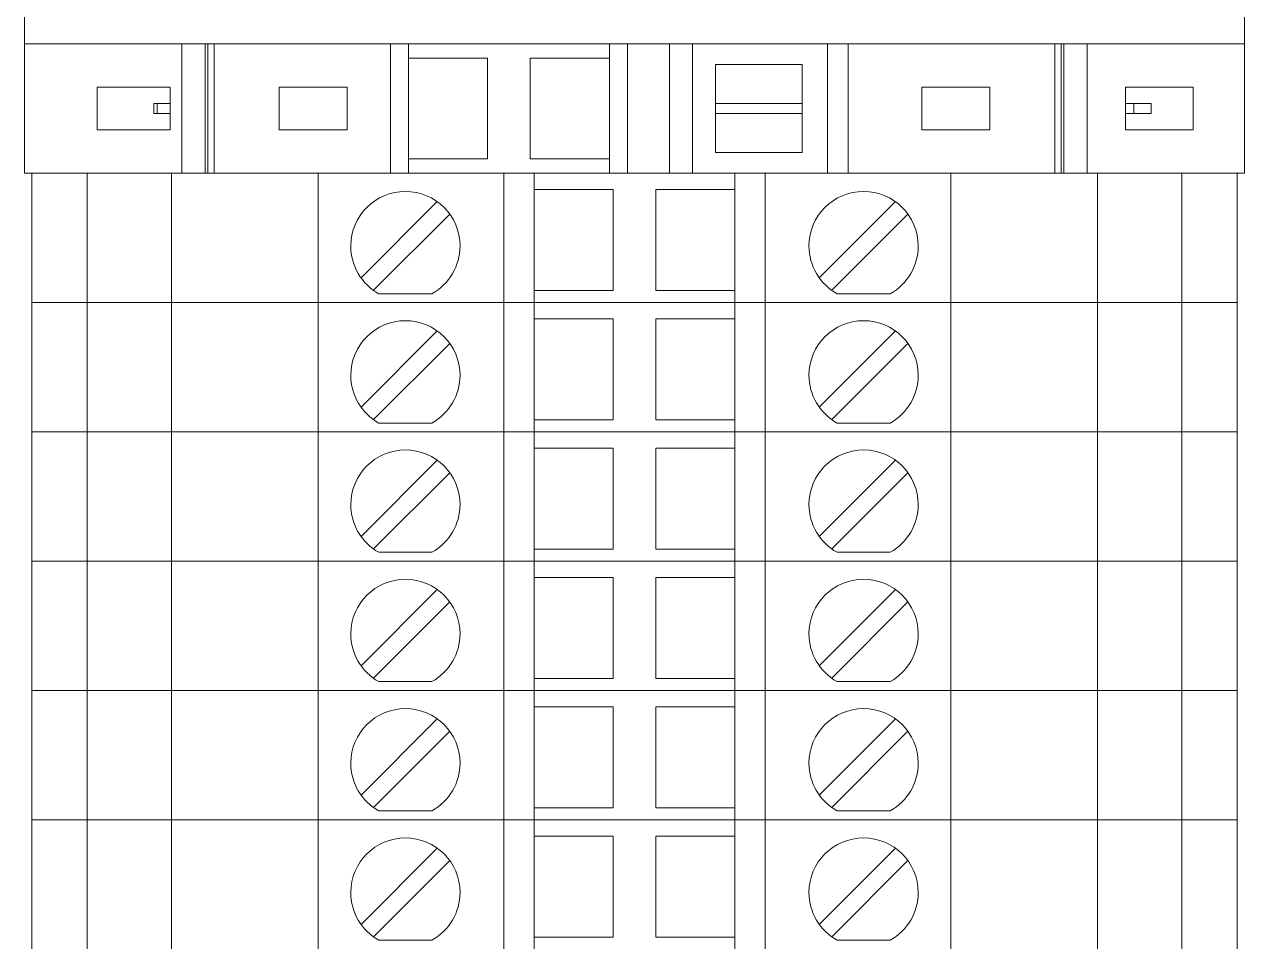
# Model space of a CAD drawing. Header units: millimetres. Extents: x 1880 to 4113, y 771 to 2990.
# Drawn here: x 2250.37 to 2298.97, y 1823.24 to 1859.89 of the extents above; entities that cross this region are included whole.
import ezdxf

# ---------------------------------------------------------------- set-up
doc = ezdxf.new("R2010")
doc.units = ezdxf.units.MM
doc.layers.add('000-PI-Oprema', color=30, linetype='Continuous', lineweight=5)
doc.layers.add('000-PI-ORMAR', color=2, linetype='Continuous')

msp = doc.modelspace()

# ---------------------------------------------------------------- linework, layer by layer
at = {"color": 0, "linetype": 'ByBlock', "lineweight": 0, "ltscale": 0.25}
msp.add_lwpolyline([(2250.372, 1861.313), (2250.372, 1853.963), (2298.972, 1853.963), (2298.972, 1861.313), (2250.372, 1861.313)], dxfattribs=at)
at = {"layer": '000-PI-Oprema', "color": 0, "linetype": 'ByBlock', "lineweight": 0}
for p, q in [((2250.372, 1861.313), (2250.372, 1853.963)), ((2298.972, 1853.963), (2298.972, 1861.313)), ((2256.637, 1859.113), (2250.372, 1859.113)), ((2256.637, 1853.963), (2256.637, 1859.113)), ((2257.574, 1859.113), (2256.637, 1859.113)), ((2257.574, 1853.963), (2257.574, 1859.113)), ((2257.674, 1859.113), (2257.574, 1859.113)), ((2257.674, 1859.113), (2257.674, 1853.963)), ((2257.932, 1859.113), (2257.674, 1859.113)), ((2257.932, 1859.113), (2257.932, 1853.963)), ((2264.953, 1859.113), (2257.932, 1859.113)), ((2264.953, 1859.113), (2265.672, 1859.113)), ((2264.953, 1853.963), (2264.953, 1859.113)), ((2265.672, 1858.538), (2265.672, 1859.113)), ((2265.672, 1859.113), (2273.672, 1859.113)), ((2273.672, 1859.113), (2273.672, 1858.538)), ((2273.672, 1859.113), (2274.39, 1859.113)), ((2274.39, 1859.113), (2276.062, 1859.113)), ((2274.39, 1853.963), (2274.39, 1859.113)), ((2276.987, 1859.113), (2276.062, 1859.113)), ((2276.062, 1859.113), (2276.062, 1853.963)), ((2282.361, 1859.113), (2276.987, 1859.113)), ((2276.987, 1859.113), (2276.987, 1853.963)), ((2282.361, 1859.113), (2282.361, 1853.963)), ((2283.182, 1859.113), (2282.361, 1859.113)), ((2283.182, 1853.963), (2283.182, 1859.113)), ((2283.182, 1859.113), (2291.412, 1859.113)), ((2291.412, 1859.113), (2291.412, 1853.963)), ((2291.412, 1859.113), (2291.67, 1859.113)), ((2291.67, 1853.963), (2291.67, 1859.113)), ((2291.67, 1859.113), (2291.77, 1859.113)), ((2292.707, 1859.113), (2291.77, 1859.113)), ((2291.77, 1853.963), (2291.77, 1859.113)), ((2292.707, 1859.113), (2298.972, 1859.113)), ((2292.707, 1853.963), (2292.707, 1859.113)), ((2265.672, 1854.538), (2265.672, 1858.538)), ((2265.672, 1858.538), (2268.822, 1858.538)), ((2268.822, 1858.538), (2268.822, 1854.538)), ((2270.522, 1858.538), (2273.672, 1858.538)), ((2270.522, 1854.538), (2270.522, 1858.538)), ((2273.672, 1858.538), (2273.672, 1854.538)), ((2277.897, 1858.288), (2281.347, 1858.288)), ((2277.897, 1856.738), (2277.897, 1858.288)), ((2281.347, 1858.288), (2281.347, 1856.738)), ((2253.272, 1855.688), (2253.272, 1857.388)), ((2253.272, 1857.388), (2256.172, 1857.388)), ((2256.172, 1857.388), (2256.172, 1856.738)), ((2260.522, 1857.388), (2263.222, 1857.388)), ((2260.522, 1855.688), (2260.522, 1857.388)), ((2263.222, 1857.388), (2263.222, 1855.688)), ((2286.122, 1857.388), (2288.822, 1857.388)), ((2286.122, 1855.688), (2286.122, 1857.388)), ((2288.822, 1857.388), (2288.822, 1855.688)), ((2294.222, 1856.738), (2294.222, 1857.388)), ((2294.222, 1857.388), (2296.922, 1857.388)), ((2296.922, 1857.388), (2296.922, 1855.688)), ((2255.657, 1856.738), (2255.527, 1856.738)), ((2255.527, 1856.338), (2255.527, 1856.738)), ((2255.657, 1856.738), (2255.657, 1856.338)), ((2255.657, 1856.738), (2256.172, 1856.738)), ((2256.172, 1856.738), (2256.172, 1856.338)), ((2277.897, 1856.738), (2281.347, 1856.738)), ((2277.897, 1856.338), (2277.897, 1856.738)), ((2281.347, 1856.738), (2281.347, 1856.338)), ((2294.222, 1856.338), (2294.222, 1856.738)), ((2294.222, 1856.738), (2294.557, 1856.738)), ((2294.557, 1856.738), (2294.557, 1856.338)), ((2295.257, 1856.738), (2294.557, 1856.738)), ((2295.257, 1856.738), (2295.257, 1856.338)), ((2255.657, 1856.338), (2255.527, 1856.338)), ((2255.657, 1856.338), (2256.172, 1856.338)), ((2256.172, 1856.338), (2256.172, 1855.688)), ((2277.897, 1856.338), (2281.347, 1856.338)), ((2277.897, 1854.788), (2277.897, 1856.338)), ((2281.347, 1856.338), (2281.347, 1854.788)), ((2294.222, 1856.338), (2294.557, 1856.338)), ((2294.222, 1855.688), (2294.222, 1856.338)), ((2295.257, 1856.338), (2294.557, 1856.338)), ((2256.172, 1855.688), (2253.272, 1855.688)), ((2263.222, 1855.688), (2260.522, 1855.688)), ((2288.822, 1855.688), (2286.122, 1855.688)), ((2296.922, 1855.688), (2294.222, 1855.688)), ((2281.347, 1854.788), (2277.897, 1854.788)), ((2268.822, 1854.538), (2265.672, 1854.538)), ((2265.672, 1853.963), (2265.672, 1854.538)), ((2273.672, 1854.538), (2270.522, 1854.538)), ((2273.672, 1854.538), (2273.672, 1853.963)), ((2257.574, 1853.963), (2256.637, 1853.963)), ((2257.674, 1853.963), (2257.574, 1853.963)), ((2257.932, 1853.963), (2257.674, 1853.963)), ((2264.953, 1853.963), (2265.672, 1853.963))]:
    msp.add_line(p, q, dxfattribs=at)
at = {"layer": '000-PI-Oprema', "color": 0, "linetype": 'ByBlock', "lineweight": 0, "ltscale": 0.25}
msp.add_line((2298.972, 1853.963), (2250.372, 1853.963), dxfattribs=at)
at = {"layer": '000-PI-ORMAR', "color": 0, "linetype": 'ByBlock', "lineweight": 0}
for p, q in [((2250.672, 1853.963), (2250.672, 1853.963)), ((2250.672, 1853.963), (2251.355, 1853.963)), ((2250.672, 1848.813), (2250.672, 1853.963)), ((2251.672, 1853.963), (2251.355, 1853.963)), ((2251.672, 1853.963), (2251.672, 1853.963)), ((2252.872, 1853.963), (2251.672, 1853.963)), ((2252.872, 1853.963), (2252.872, 1853.963)), ((2254.464, 1853.963), (2252.872, 1853.963)), ((2252.872, 1848.813), (2252.872, 1853.963)), ((2256.606, 1853.963), (2254.464, 1853.963)), ((2254.922, 1853.963), (2254.922, 1853.963)), ((2256.233, 1848.813), (2256.233, 1853.963)), ((2256.99, 1853.963), (2256.606, 1853.963)), ((2259.498, 1853.963), (2256.99, 1853.963)), ((2257.472, 1853.963), (2257.472, 1853.963)), ((2258.372, 1853.963), (2258.372, 1853.963)), ((2262.072, 1853.963), (2259.498, 1853.963)), ((2269.472, 1853.963), (2262.072, 1853.963)), ((2262.072, 1848.813), (2262.072, 1853.963)), ((2270.672, 1853.963), (2269.472, 1853.963)), ((2269.472, 1848.813), (2269.472, 1853.963)), ((2270.672, 1853.963), (2270.672, 1853.963)), ((2278.672, 1853.963), (2270.672, 1853.963)), ((2270.672, 1848.813), (2270.672, 1853.963)), ((2278.672, 1853.963), (2278.672, 1853.963)), ((2279.872, 1853.963), (2278.672, 1853.963)), ((2278.672, 1848.813), (2278.672, 1853.963)), ((2287.272, 1853.963), (2279.872, 1853.963)), ((2279.872, 1848.813), (2279.872, 1853.963)), ((2284.472, 1853.963), (2284.472, 1853.963)), ((2289.846, 1853.963), (2287.272, 1853.963)), ((2287.272, 1848.813), (2287.272, 1853.963)), ((2289.522, 1853.963), (2289.522, 1853.963)), ((2292.354, 1853.963), (2289.846, 1853.963)), ((2292.172, 1853.963), (2292.172, 1853.963)), ((2292.738, 1853.963), (2292.354, 1853.963)), ((2294.88, 1853.963), (2292.738, 1853.963)), ((2293.111, 1848.813), (2293.111, 1853.963)), ((2294.422, 1853.963), (2294.422, 1853.963)), ((2296.472, 1853.963), (2294.88, 1853.963)), ((2296.472, 1853.963), (2296.472, 1853.963)), ((2296.472, 1853.963), (2298.672, 1853.963)), ((2296.472, 1848.813), (2296.472, 1853.963)), ((2298.672, 1853.963), (2298.672, 1853.963)), ((2298.672, 1848.813), (2298.672, 1853.963)), ((2270.672, 1853.313), (2270.672, 1853.313)), ((2270.672, 1853.313), (2273.822, 1853.313)), ((2273.822, 1853.313), (2273.822, 1849.288)), ((2273.822, 1853.313), (2273.822, 1853.313)), ((2275.522, 1853.313), (2278.672, 1853.313)), ((2275.522, 1849.288), (2275.522, 1853.313)), ((2275.522, 1853.313), (2275.522, 1853.313)), ((2278.672, 1853.313), (2278.672, 1853.313)), ((2266.817, 1852.829), (2263.782, 1849.793)), ((2266.817, 1852.829), (2266.817, 1852.829)), ((2285.067, 1852.829), (2282.032, 1849.793)), ((2285.067, 1852.829), (2285.067, 1852.829)), ((2264.276, 1849.298), (2267.312, 1852.334)), ((2267.312, 1852.334), (2267.312, 1852.334)), ((2269.472, 1849.763), (2269.472, 1852.363)), ((2269.472, 1852.363), (2269.472, 1852.363)), ((2279.872, 1852.363), (2279.872, 1852.363)), ((2279.872, 1849.763), (2279.872, 1852.363)), ((2282.526, 1849.298), (2285.562, 1852.334)), ((2285.562, 1852.334), (2285.562, 1852.334)), ((2263.782, 1849.793), (2263.782, 1849.793)), ((2269.472, 1849.763), (2269.472, 1849.763)), ((2279.872, 1849.763), (2279.872, 1849.763)), ((2282.032, 1849.793), (2282.032, 1849.793)), ((2264.276, 1849.298), (2264.276, 1849.298)), ((2270.672, 1849.288), (2270.672, 1849.288)), ((2273.822, 1849.288), (2270.672, 1849.288)), ((2273.822, 1849.288), (2273.822, 1849.288)), ((2278.672, 1849.288), (2275.522, 1849.288)), ((2275.522, 1849.288), (2275.522, 1849.288)), ((2278.672, 1849.288), (2278.672, 1849.288)), ((2282.526, 1849.298), (2282.526, 1849.298)), ((2250.672, 1848.813), (2250.672, 1848.813)), ((2250.672, 1848.813), (2251.355, 1848.813)), ((2250.672, 1848.813), (2250.672, 1848.813)), ((2250.672, 1848.813), (2251.355, 1848.813)), ((2250.672, 1843.663), (2250.672, 1848.813)), ((2251.672, 1848.813), (2251.355, 1848.813)), ((2251.672, 1848.813), (2251.355, 1848.813)), ((2252.872, 1848.813), (2251.672, 1848.813)), ((2251.672, 1848.813), (2251.672, 1848.813)), ((2251.672, 1848.813), (2251.672, 1848.813)), ((2252.872, 1848.813), (2251.672, 1848.813)), ((2252.172, 1848.813), (2252.172, 1848.813)), ((2254.464, 1848.813), (2252.872, 1848.813)), ((2252.872, 1848.813), (2252.872, 1848.813)), ((2252.872, 1848.813), (2252.872, 1848.813)), ((2254.464, 1848.813), (2252.872, 1848.813)), ((2252.872, 1843.663), (2252.872, 1848.813)), ((2256.606, 1848.813), (2254.464, 1848.813)), ((2256.606, 1848.813), (2254.464, 1848.813)), ((2254.922, 1848.813), (2254.922, 1848.813)), ((2254.922, 1848.813), (2254.922, 1848.813)), ((2256.233, 1843.663), (2256.233, 1848.813)), ((2256.606, 1848.813), (2256.99, 1848.813)), ((2256.99, 1848.813), (2256.606, 1848.813)), ((2256.99, 1848.813), (2259.498, 1848.813)), ((2259.498, 1848.813), (2256.99, 1848.813)), ((2257.472, 1848.813), (2257.472, 1848.813)), ((2257.472, 1848.813), (2257.472, 1848.813)), ((2258.372, 1848.813), (2258.372, 1848.813)), ((2258.372, 1848.813), (2258.372, 1848.813)), ((2258.672, 1848.813), (2258.672, 1848.813)), ((2262.072, 1848.813), (2259.498, 1848.813)), ((2262.072, 1848.813), (2259.498, 1848.813)), ((2269.472, 1848.813), (2262.072, 1848.813)), ((2269.472, 1848.813), (2262.072, 1848.813)), ((2262.072, 1843.663), (2262.072, 1848.813)), ((2264.488, 1849.163), (2264.488, 1849.163)), ((2264.488, 1849.163), (2266.606, 1849.163)), ((2266.606, 1849.163), (2266.606, 1849.163)), ((2270.672, 1848.813), (2269.472, 1848.813)), ((2270.672, 1848.813), (2269.472, 1848.813)), ((2269.472, 1843.663), (2269.472, 1848.813)), ((2278.672, 1848.813), (2270.672, 1848.813)), ((2270.672, 1848.813), (2270.672, 1848.813)), ((2270.672, 1848.813), (2270.672, 1848.813)), ((2278.672, 1848.813), (2270.672, 1848.813)), ((2270.672, 1843.663), (2270.672, 1848.813)), ((2279.872, 1848.813), (2278.672, 1848.813)), ((2278.672, 1848.813), (2278.672, 1848.813)), ((2278.672, 1848.813), (2278.672, 1848.813)), ((2279.872, 1848.813), (2278.672, 1848.813)), ((2278.672, 1843.663), (2278.672, 1848.813)), ((2287.272, 1848.813), (2279.872, 1848.813)), ((2287.272, 1848.813), (2279.872, 1848.813)), ((2279.872, 1843.663), (2279.872, 1848.813)), ((2282.738, 1849.163), (2282.738, 1849.163)), ((2282.738, 1849.163), (2284.856, 1849.163)), ((2284.472, 1848.813), (2284.472, 1848.813)), ((2284.472, 1848.813), (2284.472, 1848.813)), ((2284.856, 1849.163), (2284.856, 1849.163)), ((2289.846, 1848.813), (2287.272, 1848.813)), ((2289.846, 1848.813), (2287.272, 1848.813)), ((2287.272, 1843.663), (2287.272, 1848.813)), ((2289.522, 1848.813), (2289.522, 1848.813)), ((2289.522, 1848.813), (2289.522, 1848.813)), ((2289.846, 1848.813), (2292.354, 1848.813)), ((2292.354, 1848.813), (2289.846, 1848.813)), ((2290.672, 1848.813), (2290.672, 1848.813)), ((2292.172, 1848.813), (2292.172, 1848.813)), ((2292.172, 1848.813), (2292.172, 1848.813)), ((2292.354, 1848.813), (2292.738, 1848.813)), ((2292.738, 1848.813), (2292.354, 1848.813)), ((2294.88, 1848.813), (2292.738, 1848.813)), ((2294.88, 1848.813), (2292.738, 1848.813)), ((2293.111, 1843.663), (2293.111, 1848.813)), ((2294.422, 1848.813), (2294.422, 1848.813)), ((2294.422, 1848.813), (2294.422, 1848.813)), ((2296.472, 1848.813), (2294.88, 1848.813)), ((2296.472, 1848.813), (2294.88, 1848.813)), ((2296.472, 1848.813), (2298.672, 1848.813)), ((2296.472, 1848.813), (2296.472, 1848.813)), ((2296.472, 1848.813), (2296.472, 1848.813)), ((2296.472, 1848.813), (2298.672, 1848.813)), ((2296.472, 1843.663), (2296.472, 1848.813)), ((2298.672, 1848.813), (2298.672, 1848.813)), ((2298.672, 1848.813), (2298.672, 1848.813)), ((2298.672, 1843.663), (2298.672, 1848.813)), ((2270.672, 1848.163), (2270.672, 1848.163)), ((2270.672, 1848.163), (2273.822, 1848.163)), ((2273.822, 1848.163), (2273.822, 1844.138)), ((2273.822, 1848.163), (2273.822, 1848.163)), ((2275.522, 1848.163), (2278.672, 1848.163)), ((2275.522, 1844.138), (2275.522, 1848.163)), ((2275.522, 1848.163), (2275.522, 1848.163)), ((2278.672, 1848.163), (2278.672, 1848.163)), ((2266.817, 1847.679), (2263.782, 1844.643)), ((2266.817, 1847.679), (2266.817, 1847.679)), ((2285.067, 1847.679), (2282.032, 1844.643)), ((2285.067, 1847.679), (2285.067, 1847.679)), ((2264.276, 1844.148), (2267.312, 1847.184)), ((2267.312, 1847.184), (2267.312, 1847.184)), ((2269.472, 1844.613), (2269.472, 1847.213)), ((2269.472, 1847.213), (2269.472, 1847.213)), ((2279.872, 1847.213), (2279.872, 1847.213)), ((2279.872, 1844.613), (2279.872, 1847.213)), ((2282.526, 1844.148), (2285.562, 1847.184)), ((2285.562, 1847.184), (2285.562, 1847.184)), ((2263.782, 1844.643), (2263.782, 1844.643)), ((2269.472, 1844.613), (2269.472, 1844.613)), ((2279.872, 1844.613), (2279.872, 1844.613)), ((2282.032, 1844.643), (2282.032, 1844.643)), ((2264.276, 1844.148), (2264.276, 1844.148)), ((2264.488, 1844.013), (2264.488, 1844.013)), ((2264.488, 1844.013), (2266.606, 1844.013)), ((2266.606, 1844.013), (2266.606, 1844.013)), ((2270.672, 1844.138), (2270.672, 1844.138)), ((2273.822, 1844.138), (2270.672, 1844.138)), ((2273.822, 1844.138), (2273.822, 1844.138)), ((2278.672, 1844.138), (2275.522, 1844.138)), ((2275.522, 1844.138), (2275.522, 1844.138)), ((2278.672, 1844.138), (2278.672, 1844.138)), ((2282.526, 1844.148), (2282.526, 1844.148)), ((2282.738, 1844.013), (2282.738, 1844.013)), ((2282.738, 1844.013), (2284.856, 1844.013)), ((2284.856, 1844.013), (2284.856, 1844.013)), ((2250.672, 1843.663), (2250.672, 1843.663)), ((2250.672, 1843.663), (2251.355, 1843.663)), ((2250.672, 1843.663), (2250.672, 1843.663)), ((2250.672, 1843.663), (2251.355, 1843.663)), ((2250.672, 1838.513), (2250.672, 1843.663)), ((2251.672, 1843.663), (2251.355, 1843.663)), ((2251.672, 1843.663), (2251.355, 1843.663)), ((2252.872, 1843.663), (2251.672, 1843.663)), ((2251.672, 1843.663), (2251.672, 1843.663)), ((2251.672, 1843.663), (2251.672, 1843.663)), ((2252.872, 1843.663), (2251.672, 1843.663)), ((2252.172, 1843.663), (2252.172, 1843.663)), ((2254.464, 1843.663), (2252.872, 1843.663)), ((2252.872, 1843.663), (2252.872, 1843.663)), ((2252.872, 1843.663), (2252.872, 1843.663)), ((2254.464, 1843.663), (2252.872, 1843.663)), ((2252.872, 1838.513), (2252.872, 1843.663)), ((2256.606, 1843.663), (2254.464, 1843.663)), ((2256.606, 1843.663), (2254.464, 1843.663)), ((2254.922, 1843.663), (2254.922, 1843.663)), ((2254.922, 1843.663), (2254.922, 1843.663)), ((2256.233, 1838.513), (2256.233, 1843.663)), ((2256.606, 1843.663), (2256.99, 1843.663)), ((2256.99, 1843.663), (2256.606, 1843.663)), ((2256.99, 1843.663), (2259.498, 1843.663)), ((2259.498, 1843.663), (2256.99, 1843.663)), ((2257.472, 1843.663), (2257.472, 1843.663)), ((2257.472, 1843.663), (2257.472, 1843.663)), ((2258.372, 1843.663), (2258.372, 1843.663)), ((2258.372, 1843.663), (2258.372, 1843.663)), ((2258.672, 1843.663), (2258.672, 1843.663)), ((2262.072, 1843.663), (2259.498, 1843.663)), ((2262.072, 1843.663), (2259.498, 1843.663)), ((2269.472, 1843.663), (2262.072, 1843.663)), ((2269.472, 1843.663), (2262.072, 1843.663)), ((2262.072, 1838.513), (2262.072, 1843.663)), ((2270.672, 1843.663), (2269.472, 1843.663)), ((2270.672, 1843.663), (2269.472, 1843.663)), ((2269.472, 1838.513), (2269.472, 1843.663)), ((2278.672, 1843.663), (2270.672, 1843.663)), ((2270.672, 1843.663), (2270.672, 1843.663)), ((2270.672, 1843.663), (2270.672, 1843.663)), ((2278.672, 1843.663), (2270.672, 1843.663)), ((2270.672, 1838.513), (2270.672, 1843.663)), ((2279.872, 1843.663), (2278.672, 1843.663)), ((2278.672, 1843.663), (2278.672, 1843.663)), ((2278.672, 1843.663), (2278.672, 1843.663)), ((2279.872, 1843.663), (2278.672, 1843.663)), ((2278.672, 1838.513), (2278.672, 1843.663)), ((2287.272, 1843.663), (2279.872, 1843.663)), ((2287.272, 1843.663), (2279.872, 1843.663)), ((2279.872, 1838.513), (2279.872, 1843.663)), ((2284.472, 1843.663), (2284.472, 1843.663)), ((2284.472, 1843.663), (2284.472, 1843.663)), ((2289.846, 1843.663), (2287.272, 1843.663)), ((2289.846, 1843.663), (2287.272, 1843.663)), ((2287.272, 1838.513), (2287.272, 1843.663)), ((2289.522, 1843.663), (2289.522, 1843.663)), ((2289.522, 1843.663), (2289.522, 1843.663)), ((2289.846, 1843.663), (2292.354, 1843.663)), ((2292.354, 1843.663), (2289.846, 1843.663)), ((2290.672, 1843.663), (2290.672, 1843.663)), ((2292.172, 1843.663), (2292.172, 1843.663)), ((2292.172, 1843.663), (2292.172, 1843.663)), ((2292.354, 1843.663), (2292.738, 1843.663)), ((2292.738, 1843.663), (2292.354, 1843.663)), ((2294.88, 1843.663), (2292.738, 1843.663)), ((2294.88, 1843.663), (2292.738, 1843.663)), ((2293.111, 1838.513), (2293.111, 1843.663)), ((2294.422, 1843.663), (2294.422, 1843.663)), ((2294.422, 1843.663), (2294.422, 1843.663)), ((2296.472, 1843.663), (2294.88, 1843.663)), ((2296.472, 1843.663), (2294.88, 1843.663)), ((2296.472, 1843.663), (2298.672, 1843.663)), ((2296.472, 1843.663), (2296.472, 1843.663)), ((2296.472, 1843.663), (2296.472, 1843.663)), ((2296.472, 1843.663), (2298.672, 1843.663)), ((2296.472, 1838.513), (2296.472, 1843.663)), ((2298.672, 1843.663), (2298.672, 1843.663)), ((2298.672, 1843.663), (2298.672, 1843.663)), ((2298.672, 1838.513), (2298.672, 1843.663)), ((2270.672, 1843.013), (2270.672, 1843.013)), ((2270.672, 1843.013), (2273.822, 1843.013)), ((2273.822, 1843.013), (2273.822, 1838.988)), ((2273.822, 1843.013), (2273.822, 1843.013)), ((2275.522, 1843.013), (2278.672, 1843.013)), ((2275.522, 1838.988), (2275.522, 1843.013)), ((2275.522, 1843.013), (2275.522, 1843.013)), ((2278.672, 1843.013), (2278.672, 1843.013)), ((2266.817, 1842.529), (2263.782, 1839.493)), ((2266.817, 1842.529), (2266.817, 1842.529)), ((2285.067, 1842.529), (2282.032, 1839.493)), ((2285.067, 1842.529), (2285.067, 1842.529)), ((2264.276, 1838.998), (2267.312, 1842.034)), ((2267.312, 1842.034), (2267.312, 1842.034)), ((2269.472, 1839.463), (2269.472, 1842.063)), ((2269.472, 1842.063), (2269.472, 1842.063)), ((2279.872, 1842.063), (2279.872, 1842.063)), ((2279.872, 1839.463), (2279.872, 1842.063)), ((2282.526, 1838.998), (2285.562, 1842.034)), ((2285.562, 1842.034), (2285.562, 1842.034)), ((2263.782, 1839.493), (2263.782, 1839.493)), ((2269.472, 1839.463), (2269.472, 1839.463)), ((2279.872, 1839.463), (2279.872, 1839.463)), ((2282.032, 1839.493), (2282.032, 1839.493)), ((2264.276, 1838.998), (2264.276, 1838.998)), ((2264.488, 1838.863), (2264.488, 1838.863)), ((2264.488, 1838.863), (2266.606, 1838.863)), ((2266.606, 1838.863), (2266.606, 1838.863)), ((2270.672, 1838.988), (2270.672, 1838.988)), ((2273.822, 1838.988), (2270.672, 1838.988)), ((2273.822, 1838.988), (2273.822, 1838.988)), ((2278.672, 1838.988), (2275.522, 1838.988)), ((2275.522, 1838.988), (2275.522, 1838.988)), ((2278.672, 1838.988), (2278.672, 1838.988)), ((2282.526, 1838.998), (2282.526, 1838.998)), ((2282.738, 1838.863), (2282.738, 1838.863)), ((2282.738, 1838.863), (2284.856, 1838.863)), ((2284.856, 1838.863), (2284.856, 1838.863)), ((2250.672, 1838.513), (2250.672, 1838.513)), ((2250.672, 1838.513), (2251.355, 1838.513)), ((2250.672, 1838.513), (2250.672, 1838.513)), ((2250.672, 1838.513), (2251.355, 1838.513)), ((2250.672, 1833.363), (2250.672, 1838.513)), ((2251.672, 1838.513), (2251.355, 1838.513)), ((2251.672, 1838.513), (2251.355, 1838.513)), ((2252.872, 1838.513), (2251.672, 1838.513)), ((2251.672, 1838.513), (2251.672, 1838.513)), ((2251.672, 1838.513), (2251.672, 1838.513)), ((2252.872, 1838.513), (2251.672, 1838.513)), ((2252.172, 1838.513), (2252.172, 1838.513)), ((2254.464, 1838.513), (2252.872, 1838.513)), ((2252.872, 1838.513), (2252.872, 1838.513)), ((2252.872, 1838.513), (2252.872, 1838.513)), ((2254.464, 1838.513), (2252.872, 1838.513)), ((2252.872, 1833.363), (2252.872, 1838.513)), ((2256.606, 1838.513), (2254.464, 1838.513)), ((2256.606, 1838.513), (2254.464, 1838.513)), ((2254.922, 1838.513), (2254.922, 1838.513)), ((2254.922, 1838.513), (2254.922, 1838.513)), ((2256.233, 1833.363), (2256.233, 1838.513)), ((2256.606, 1838.513), (2256.99, 1838.513)), ((2256.99, 1838.513), (2256.606, 1838.513)), ((2256.99, 1838.513), (2259.498, 1838.513)), ((2259.498, 1838.513), (2256.99, 1838.513)), ((2257.472, 1838.513), (2257.472, 1838.513)), ((2257.472, 1838.513), (2257.472, 1838.513)), ((2258.372, 1838.513), (2258.372, 1838.513)), ((2258.372, 1838.513), (2258.372, 1838.513)), ((2258.672, 1838.513), (2258.672, 1838.513)), ((2262.072, 1838.513), (2259.498, 1838.513)), ((2262.072, 1838.513), (2259.498, 1838.513)), ((2269.472, 1838.513), (2262.072, 1838.513)), ((2269.472, 1838.513), (2262.072, 1838.513)), ((2262.072, 1833.363), (2262.072, 1838.513)), ((2270.672, 1838.513), (2269.472, 1838.513)), ((2270.672, 1838.513), (2269.472, 1838.513)), ((2269.472, 1833.363), (2269.472, 1838.513)), ((2278.672, 1838.513), (2270.672, 1838.513)), ((2270.672, 1838.513), (2270.672, 1838.513)), ((2270.672, 1838.513), (2270.672, 1838.513)), ((2278.672, 1838.513), (2270.672, 1838.513)), ((2270.672, 1833.363), (2270.672, 1838.513)), ((2279.872, 1838.513), (2278.672, 1838.513)), ((2278.672, 1838.513), (2278.672, 1838.513)), ((2278.672, 1838.513), (2278.672, 1838.513)), ((2279.872, 1838.513), (2278.672, 1838.513)), ((2278.672, 1833.363), (2278.672, 1838.513)), ((2287.272, 1838.513), (2279.872, 1838.513)), ((2287.272, 1838.513), (2279.872, 1838.513)), ((2279.872, 1833.363), (2279.872, 1838.513)), ((2284.472, 1838.513), (2284.472, 1838.513)), ((2284.472, 1838.513), (2284.472, 1838.513)), ((2289.846, 1838.513), (2287.272, 1838.513)), ((2289.846, 1838.513), (2287.272, 1838.513)), ((2287.272, 1833.363), (2287.272, 1838.513)), ((2289.522, 1838.513), (2289.522, 1838.513)), ((2289.522, 1838.513), (2289.522, 1838.513)), ((2289.846, 1838.513), (2292.354, 1838.513)), ((2292.354, 1838.513), (2289.846, 1838.513)), ((2290.672, 1838.513), (2290.672, 1838.513)), ((2292.172, 1838.513), (2292.172, 1838.513)), ((2292.172, 1838.513), (2292.172, 1838.513)), ((2292.354, 1838.513), (2292.738, 1838.513)), ((2292.738, 1838.513), (2292.354, 1838.513)), ((2294.88, 1838.513), (2292.738, 1838.513)), ((2294.88, 1838.513), (2292.738, 1838.513)), ((2293.111, 1833.363), (2293.111, 1838.513)), ((2294.422, 1838.513), (2294.422, 1838.513)), ((2294.422, 1838.513), (2294.422, 1838.513)), ((2296.472, 1838.513), (2294.88, 1838.513)), ((2296.472, 1838.513), (2294.88, 1838.513)), ((2296.472, 1838.513), (2298.672, 1838.513)), ((2296.472, 1838.513), (2296.472, 1838.513)), ((2296.472, 1838.513), (2296.472, 1838.513)), ((2296.472, 1838.513), (2298.672, 1838.513)), ((2296.472, 1833.363), (2296.472, 1838.513)), ((2298.672, 1838.513), (2298.672, 1838.513)), ((2298.672, 1838.513), (2298.672, 1838.513)), ((2298.672, 1833.363), (2298.672, 1838.513)), ((2270.672, 1837.863), (2270.672, 1837.863)), ((2270.672, 1837.863), (2273.822, 1837.863)), ((2273.822, 1837.863), (2273.822, 1833.838)), ((2273.822, 1837.863), (2273.822, 1837.863)), ((2275.522, 1837.863), (2278.672, 1837.863)), ((2275.522, 1833.838), (2275.522, 1837.863)), ((2275.522, 1837.863), (2275.522, 1837.863)), ((2278.672, 1837.863), (2278.672, 1837.863)), ((2266.817, 1837.379), (2263.782, 1834.343)), ((2266.817, 1837.379), (2266.817, 1837.379)), ((2285.067, 1837.379), (2282.032, 1834.343)), ((2285.067, 1837.379), (2285.067, 1837.379)), ((2264.276, 1833.848), (2267.312, 1836.884)), ((2267.312, 1836.884), (2267.312, 1836.884)), ((2269.472, 1834.313), (2269.472, 1836.913)), ((2269.472, 1836.913), (2269.472, 1836.913)), ((2279.872, 1836.913), (2279.872, 1836.913)), ((2279.872, 1834.313), (2279.872, 1836.913)), ((2282.526, 1833.848), (2285.562, 1836.884)), ((2285.562, 1836.884), (2285.562, 1836.884)), ((2263.782, 1834.343), (2263.782, 1834.343)), ((2269.472, 1834.313), (2269.472, 1834.313)), ((2279.872, 1834.313), (2279.872, 1834.313)), ((2282.032, 1834.343), (2282.032, 1834.343)), ((2264.276, 1833.848), (2264.276, 1833.848)), ((2264.488, 1833.713), (2264.488, 1833.713)), ((2264.488, 1833.713), (2266.606, 1833.713)), ((2266.606, 1833.713), (2266.606, 1833.713)), ((2270.672, 1833.838), (2270.672, 1833.838)), ((2273.822, 1833.838), (2270.672, 1833.838)), ((2273.822, 1833.838), (2273.822, 1833.838)), ((2278.672, 1833.838), (2275.522, 1833.838)), ((2275.522, 1833.838), (2275.522, 1833.838)), ((2278.672, 1833.838), (2278.672, 1833.838)), ((2282.526, 1833.848), (2282.526, 1833.848)), ((2282.738, 1833.713), (2282.738, 1833.713)), ((2282.738, 1833.713), (2284.856, 1833.713)), ((2284.856, 1833.713), (2284.856, 1833.713)), ((2250.672, 1833.363), (2250.672, 1833.363)), ((2250.672, 1833.363), (2251.355, 1833.363)), ((2250.672, 1833.363), (2250.672, 1833.363)), ((2250.672, 1833.363), (2251.355, 1833.363)), ((2250.672, 1828.213), (2250.672, 1833.363)), ((2251.672, 1833.363), (2251.355, 1833.363)), ((2251.672, 1833.363), (2251.355, 1833.363)), ((2252.872, 1833.363), (2251.672, 1833.363)), ((2251.672, 1833.363), (2251.672, 1833.363)), ((2251.672, 1833.363), (2251.672, 1833.363)), ((2252.872, 1833.363), (2251.672, 1833.363)), ((2252.172, 1833.363), (2252.172, 1833.363)), ((2254.464, 1833.363), (2252.872, 1833.363)), ((2252.872, 1833.363), (2252.872, 1833.363)), ((2252.872, 1833.363), (2252.872, 1833.363)), ((2254.464, 1833.363), (2252.872, 1833.363)), ((2252.872, 1828.213), (2252.872, 1833.363)), ((2256.606, 1833.363), (2254.464, 1833.363)), ((2256.606, 1833.363), (2254.464, 1833.363)), ((2254.922, 1833.363), (2254.922, 1833.363)), ((2254.922, 1833.363), (2254.922, 1833.363)), ((2256.233, 1828.213), (2256.233, 1833.363)), ((2256.606, 1833.363), (2256.99, 1833.363)), ((2256.99, 1833.363), (2256.606, 1833.363)), ((2256.99, 1833.363), (2259.498, 1833.363)), ((2259.498, 1833.363), (2256.99, 1833.363)), ((2257.472, 1833.363), (2257.472, 1833.363)), ((2257.472, 1833.363), (2257.472, 1833.363)), ((2258.372, 1833.363), (2258.372, 1833.363)), ((2258.372, 1833.363), (2258.372, 1833.363)), ((2258.672, 1833.363), (2258.672, 1833.363)), ((2262.072, 1833.363), (2259.498, 1833.363)), ((2262.072, 1833.363), (2259.498, 1833.363)), ((2269.472, 1833.363), (2262.072, 1833.363)), ((2269.472, 1833.363), (2262.072, 1833.363)), ((2262.072, 1828.213), (2262.072, 1833.363)), ((2270.672, 1833.363), (2269.472, 1833.363)), ((2270.672, 1833.363), (2269.472, 1833.363)), ((2269.472, 1828.213), (2269.472, 1833.363)), ((2278.672, 1833.363), (2270.672, 1833.363)), ((2270.672, 1833.363), (2270.672, 1833.363)), ((2270.672, 1833.363), (2270.672, 1833.363)), ((2278.672, 1833.363), (2270.672, 1833.363)), ((2270.672, 1828.213), (2270.672, 1833.363)), ((2279.872, 1833.363), (2278.672, 1833.363)), ((2278.672, 1833.363), (2278.672, 1833.363)), ((2278.672, 1833.363), (2278.672, 1833.363)), ((2279.872, 1833.363), (2278.672, 1833.363)), ((2278.672, 1828.213), (2278.672, 1833.363)), ((2287.272, 1833.363), (2279.872, 1833.363)), ((2287.272, 1833.363), (2279.872, 1833.363)), ((2279.872, 1828.213), (2279.872, 1833.363)), ((2284.472, 1833.363), (2284.472, 1833.363)), ((2284.472, 1833.363), (2284.472, 1833.363)), ((2289.846, 1833.363), (2287.272, 1833.363)), ((2289.846, 1833.363), (2287.272, 1833.363)), ((2287.272, 1828.213), (2287.272, 1833.363)), ((2289.522, 1833.363), (2289.522, 1833.363)), ((2289.522, 1833.363), (2289.522, 1833.363)), ((2289.846, 1833.363), (2292.354, 1833.363)), ((2292.354, 1833.363), (2289.846, 1833.363)), ((2290.672, 1833.363), (2290.672, 1833.363)), ((2292.172, 1833.363), (2292.172, 1833.363)), ((2292.172, 1833.363), (2292.172, 1833.363)), ((2292.354, 1833.363), (2292.738, 1833.363)), ((2292.738, 1833.363), (2292.354, 1833.363)), ((2294.88, 1833.363), (2292.738, 1833.363)), ((2294.88, 1833.363), (2292.738, 1833.363)), ((2293.111, 1828.213), (2293.111, 1833.363)), ((2294.422, 1833.363), (2294.422, 1833.363)), ((2294.422, 1833.363), (2294.422, 1833.363)), ((2296.472, 1833.363), (2294.88, 1833.363)), ((2296.472, 1833.363), (2294.88, 1833.363)), ((2296.472, 1833.363), (2298.672, 1833.363)), ((2296.472, 1833.363), (2296.472, 1833.363)), ((2296.472, 1833.363), (2296.472, 1833.363)), ((2296.472, 1833.363), (2298.672, 1833.363)), ((2296.472, 1828.213), (2296.472, 1833.363)), ((2298.672, 1833.363), (2298.672, 1833.363)), ((2298.672, 1833.363), (2298.672, 1833.363)), ((2298.672, 1828.213), (2298.672, 1833.363)), ((2270.672, 1832.713), (2270.672, 1832.713)), ((2270.672, 1832.713), (2273.822, 1832.713)), ((2273.822, 1832.713), (2273.822, 1828.688)), ((2273.822, 1832.713), (2273.822, 1832.713)), ((2275.522, 1832.713), (2278.672, 1832.713)), ((2275.522, 1828.688), (2275.522, 1832.713)), ((2275.522, 1832.713), (2275.522, 1832.713)), ((2278.672, 1832.713), (2278.672, 1832.713)), ((2266.817, 1832.229), (2263.782, 1829.193)), ((2266.817, 1832.229), (2266.817, 1832.229)), ((2285.067, 1832.229), (2282.032, 1829.193)), ((2285.067, 1832.229), (2285.067, 1832.229)), ((2269.472, 1829.163), (2269.472, 1831.763)), ((2269.472, 1831.763), (2269.472, 1831.763)), ((2279.872, 1831.763), (2279.872, 1831.763)), ((2279.872, 1829.163), (2279.872, 1831.763)), ((2264.276, 1828.698), (2267.312, 1831.734)), ((2267.312, 1831.734), (2267.312, 1831.734)), ((2282.526, 1828.698), (2285.562, 1831.734)), ((2285.562, 1831.734), (2285.562, 1831.734)), ((2263.782, 1829.193), (2263.782, 1829.193)), ((2269.472, 1829.163), (2269.472, 1829.163)), ((2279.872, 1829.163), (2279.872, 1829.163)), ((2282.032, 1829.193), (2282.032, 1829.193)), ((2264.276, 1828.698), (2264.276, 1828.698)), ((2264.488, 1828.563), (2264.488, 1828.563)), ((2264.488, 1828.563), (2266.606, 1828.563)), ((2266.606, 1828.563), (2266.606, 1828.563)), ((2270.672, 1828.688), (2270.672, 1828.688)), ((2273.822, 1828.688), (2270.672, 1828.688)), ((2273.822, 1828.688), (2273.822, 1828.688)), ((2278.672, 1828.688), (2275.522, 1828.688)), ((2275.522, 1828.688), (2275.522, 1828.688)), ((2278.672, 1828.688), (2278.672, 1828.688)), ((2282.526, 1828.698), (2282.526, 1828.698)), ((2282.738, 1828.563), (2282.738, 1828.563)), ((2282.738, 1828.563), (2284.856, 1828.563)), ((2284.856, 1828.563), (2284.856, 1828.563)), ((2250.672, 1828.213), (2250.672, 1828.213)), ((2250.672, 1828.213), (2251.355, 1828.213)), ((2250.672, 1828.213), (2250.672, 1828.213)), ((2250.672, 1828.213), (2251.355, 1828.213)), ((2250.672, 1823.063), (2250.672, 1828.213)), ((2251.672, 1828.213), (2251.355, 1828.213)), ((2251.672, 1828.213), (2251.355, 1828.213)), ((2252.872, 1828.213), (2251.672, 1828.213)), ((2251.672, 1828.213), (2251.672, 1828.213)), ((2251.672, 1828.213), (2251.672, 1828.213)), ((2252.872, 1828.213), (2251.672, 1828.213)), ((2252.172, 1828.213), (2252.172, 1828.213)), ((2254.464, 1828.213), (2252.872, 1828.213)), ((2252.872, 1828.213), (2252.872, 1828.213)), ((2252.872, 1828.213), (2252.872, 1828.213)), ((2254.464, 1828.213), (2252.872, 1828.213)), ((2252.872, 1823.063), (2252.872, 1828.213)), ((2256.606, 1828.213), (2254.464, 1828.213)), ((2256.606, 1828.213), (2254.464, 1828.213)), ((2254.922, 1828.213), (2254.922, 1828.213)), ((2254.922, 1828.213), (2254.922, 1828.213)), ((2256.233, 1823.063), (2256.233, 1828.213)), ((2256.606, 1828.213), (2256.99, 1828.213)), ((2256.99, 1828.213), (2256.606, 1828.213)), ((2256.99, 1828.213), (2259.498, 1828.213)), ((2259.498, 1828.213), (2256.99, 1828.213)), ((2257.472, 1828.213), (2257.472, 1828.213)), ((2257.472, 1828.213), (2257.472, 1828.213)), ((2258.372, 1828.213), (2258.372, 1828.213)), ((2258.372, 1828.213), (2258.372, 1828.213)), ((2258.672, 1828.213), (2258.672, 1828.213)), ((2262.072, 1828.213), (2259.498, 1828.213)), ((2262.072, 1828.213), (2259.498, 1828.213)), ((2269.472, 1828.213), (2262.072, 1828.213)), ((2269.472, 1828.213), (2262.072, 1828.213)), ((2262.072, 1823.063), (2262.072, 1828.213)), ((2270.672, 1828.213), (2269.472, 1828.213)), ((2270.672, 1828.213), (2269.472, 1828.213)), ((2269.472, 1823.063), (2269.472, 1828.213)), ((2278.672, 1828.213), (2270.672, 1828.213)), ((2270.672, 1828.213), (2270.672, 1828.213)), ((2270.672, 1828.213), (2270.672, 1828.213)), ((2278.672, 1828.213), (2270.672, 1828.213)), ((2270.672, 1823.063), (2270.672, 1828.213)), ((2279.872, 1828.213), (2278.672, 1828.213)), ((2278.672, 1828.213), (2278.672, 1828.213)), ((2278.672, 1828.213), (2278.672, 1828.213)), ((2279.872, 1828.213), (2278.672, 1828.213)), ((2278.672, 1823.063), (2278.672, 1828.213)), ((2287.272, 1828.213), (2279.872, 1828.213)), ((2287.272, 1828.213), (2279.872, 1828.213)), ((2279.872, 1823.063), (2279.872, 1828.213)), ((2284.472, 1828.213), (2284.472, 1828.213)), ((2284.472, 1828.213), (2284.472, 1828.213)), ((2289.846, 1828.213), (2287.272, 1828.213)), ((2289.846, 1828.213), (2287.272, 1828.213)), ((2287.272, 1823.063), (2287.272, 1828.213)), ((2289.522, 1828.213), (2289.522, 1828.213)), ((2289.522, 1828.213), (2289.522, 1828.213)), ((2289.846, 1828.213), (2292.354, 1828.213)), ((2292.354, 1828.213), (2289.846, 1828.213)), ((2290.672, 1828.213), (2290.672, 1828.213)), ((2292.172, 1828.213), (2292.172, 1828.213)), ((2292.172, 1828.213), (2292.172, 1828.213)), ((2292.354, 1828.213), (2292.738, 1828.213)), ((2292.738, 1828.213), (2292.354, 1828.213)), ((2294.88, 1828.213), (2292.738, 1828.213)), ((2294.88, 1828.213), (2292.738, 1828.213)), ((2293.111, 1823.063), (2293.111, 1828.213)), ((2294.422, 1828.213), (2294.422, 1828.213)), ((2294.422, 1828.213), (2294.422, 1828.213)), ((2296.472, 1828.213), (2294.88, 1828.213)), ((2296.472, 1828.213), (2294.88, 1828.213)), ((2296.472, 1828.213), (2298.672, 1828.213)), ((2296.472, 1828.213), (2296.472, 1828.213)), ((2296.472, 1828.213), (2296.472, 1828.213)), ((2296.472, 1828.213), (2298.672, 1828.213)), ((2296.472, 1823.063), (2296.472, 1828.213)), ((2298.672, 1828.213), (2298.672, 1828.213)), ((2298.672, 1828.213), (2298.672, 1828.213)), ((2298.672, 1823.063), (2298.672, 1828.213)), ((2270.672, 1827.563), (2270.672, 1827.563)), ((2270.672, 1827.563), (2273.822, 1827.563)), ((2273.822, 1827.563), (2273.822, 1823.538)), ((2273.822, 1827.563), (2273.822, 1827.563)), ((2275.522, 1827.563), (2278.672, 1827.563)), ((2275.522, 1823.538), (2275.522, 1827.563)), ((2275.522, 1827.563), (2275.522, 1827.563)), ((2278.672, 1827.563), (2278.672, 1827.563)), ((2266.817, 1827.079), (2263.782, 1824.043)), ((2266.817, 1827.079), (2266.817, 1827.079)), ((2285.067, 1827.079), (2282.032, 1824.043)), ((2285.067, 1827.079), (2285.067, 1827.079)), ((2264.276, 1823.548), (2267.312, 1826.584)), ((2267.312, 1826.584), (2267.312, 1826.584)), ((2269.472, 1824.013), (2269.472, 1826.613)), ((2269.472, 1826.613), (2269.472, 1826.613)), ((2279.872, 1826.613), (2279.872, 1826.613)), ((2279.872, 1824.013), (2279.872, 1826.613)), ((2282.526, 1823.548), (2285.562, 1826.584)), ((2285.562, 1826.584), (2285.562, 1826.584)), ((2263.782, 1824.043), (2263.782, 1824.043)), ((2269.472, 1824.013), (2269.472, 1824.013)), ((2279.872, 1824.013), (2279.872, 1824.013)), ((2282.032, 1824.043), (2282.032, 1824.043)), ((2264.276, 1823.548), (2264.276, 1823.548)), ((2270.672, 1823.538), (2270.672, 1823.538)), ((2273.822, 1823.538), (2270.672, 1823.538)), ((2273.822, 1823.538), (2273.822, 1823.538)), ((2278.672, 1823.538), (2275.522, 1823.538)), ((2275.522, 1823.538), (2275.522, 1823.538)), ((2278.672, 1823.538), (2278.672, 1823.538)), ((2282.526, 1823.548), (2282.526, 1823.548)), ((2264.488, 1823.413), (2264.488, 1823.413)), ((2264.488, 1823.413), (2266.606, 1823.413)), ((2266.606, 1823.413), (2266.606, 1823.413)), ((2282.738, 1823.413), (2282.738, 1823.413)), ((2282.738, 1823.413), (2284.856, 1823.413)), ((2284.856, 1823.413), (2284.856, 1823.413))]:
    msp.add_line(p, q, dxfattribs=at)
for centre, start, end in [((2265.547, 1851.063), 360, 180), ((2283.797, 1851.063), 360, 180), ((2265.547, 1851.063), 180, 240.8754), ((2265.547, 1851.063), 299.1246, 360), ((2283.797, 1851.063), 180, 240.8754), ((2283.797, 1851.063), 299.1246, 360), ((2265.547, 1845.913), 360, 180), ((2283.797, 1845.913), 360, 180), ((2265.547, 1845.913), 180, 240.8754), ((2265.547, 1845.913), 299.1246, 360), ((2283.797, 1845.913), 180, 240.8754), ((2283.797, 1845.913), 299.1246, 360), ((2265.547, 1840.763), 360, 180), ((2283.797, 1840.763), 360, 180), ((2265.547, 1840.763), 180, 240.8754), ((2265.547, 1840.763), 299.1246, 360), ((2283.797, 1840.763), 180, 240.8754), ((2283.797, 1840.763), 299.1246, 360), ((2265.547, 1835.613), 360, 180), ((2283.797, 1835.613), 360, 180), ((2265.547, 1835.613), 180, 240.8754), ((2265.547, 1835.613), 299.1246, 360), ((2283.797, 1835.613), 180, 240.8754), ((2283.797, 1835.613), 299.1246, 360), ((2265.547, 1830.463), 360, 180), ((2283.797, 1830.463), 360, 180), ((2265.547, 1830.463), 180, 240.8754), ((2265.547, 1830.463), 299.1246, 360), ((2283.797, 1830.463), 180, 240.8754), ((2283.797, 1830.463), 299.1246, 360), ((2265.547, 1825.313), 360, 180), ((2283.797, 1825.313), 360, 180), ((2265.547, 1825.313), 180, 240.8754), ((2265.547, 1825.313), 299.1246, 360), ((2283.797, 1825.313), 180, 240.8754), ((2283.797, 1825.313), 299.1246, 360)]:
    msp.add_arc(centre, 2.175, start, end, dxfattribs=at)

doc.saveas('drawing.dxf')
